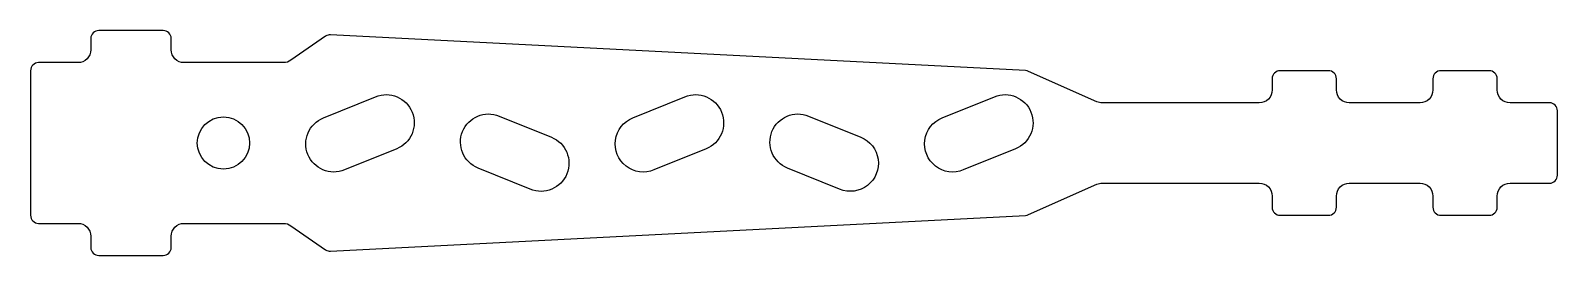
# Model space of a CAD drawing. Header units: millimetres. Extents: x -95 to 95, y -14 to 14.
import ezdxf

# ---------------------------------------------------------------- set-up
doc = ezdxf.new("R2010")
doc.units = ezdxf.units.MM
doc.layers.add('DECOUPE', color=7, linetype='Continuous')

msp = doc.modelspace()

# ---------------------------------------------------------------- linework, layer by layer
at = {"layer": 'DECOUPE'}
for points in [[(-95, 9), (-95, -9, 0.414214), (-94, -10), (-89.1, -10, -0.414214), (-87.5, -11.6), (-87.5, -13, 0.414214), (-86.5, -14), (-78.5, -14, 0.414214), (-77.5, -13), (-77.5, -11.6, -0.414214), (-75.9, -10), (-63.5, -10, -0.153879), (-62.59, -10.29), (-58.28, -13.3, 0.167132), (-57.66, -13.48), (28.81, -9.01, 0.091894), (29.17, -8.92), (37.69, -5.14, -0.104939), (38.34, -5), (57.9, -5, -0.414214), (59.5, -6.6), (59.5, -8, 0.414214), (60.5, -9), (66.5, -9, 0.414214), (67.5, -8), (67.5, -6.6, -0.414214), (69.1, -5), (77.9, -5, -0.414214), (79.5, -6.6), (79.5, -8, 0.414214), (80.5, -9), (86.5, -9, 0.414214), (87.5, -8), (87.5, -6.6, -0.414214), (89.1, -5), (94, -5, 0.414214), (95, -4), (95, 4, 0.414214), (94, 5), (89.1, 5, -0.414214), (87.5, 6.6), (87.5, 8, 0.414214), (86.5, 9), (80.5, 9, 0.414214), (79.5, 8), (79.5, 6.6, -0.414214), (77.9, 5), (69.1, 5, -0.414214), (67.5, 6.6), (67.5, 8, 0.414214), (66.5, 9), (60.5, 9, 0.414214), (59.5, 8), (59.5, 6.6, -0.414214), (57.9, 5), (38.34, 5, -0.104939), (37.69, 5.14), (29.17, 8.92, 0.091894), (28.81, 9.01), (-57.66, 13.48, 0.167132), (-58.28, 13.3), (-62.59, 10.29, -0.153879), (-63.5, 10), (-75.9, 10, -0.414214), (-77.5, 11.6), (-77.5, 13, 0.414214), (-78.5, 14), (-86.5, 14, 0.414214), (-87.5, 13), (-87.5, 11.6, -0.414214), (-89.1, 10), (-94, 10, 0.414214)], [(-49.44, -0.73), (-55.93, -3.36, -1), (-58.56, 3.13), (-52.07, 5.76, -1)], [(-10.94, -0.73), (-17.43, -3.36, -1), (-20.06, 3.13), (-13.57, 5.76, -1)], [(27.56, -0.73), (21.07, -3.36, -1), (18.44, 3.13), (24.93, 5.76, -1)], [(-32.82, -5.76), (-39.31, -3.13, -1), (-36.68, 3.36), (-30.19, 0.73, -1)], [(5.68, -5.76), (-0.81, -3.13, -1), (1.82, 3.36), (8.31, 0.73, -1)]]:
    msp.add_lwpolyline(points, format="xyb", close=True, dxfattribs=at)
msp.add_circle((-71, 0), 3.25, dxfattribs=at)

doc.saveas('drawing.dxf')
